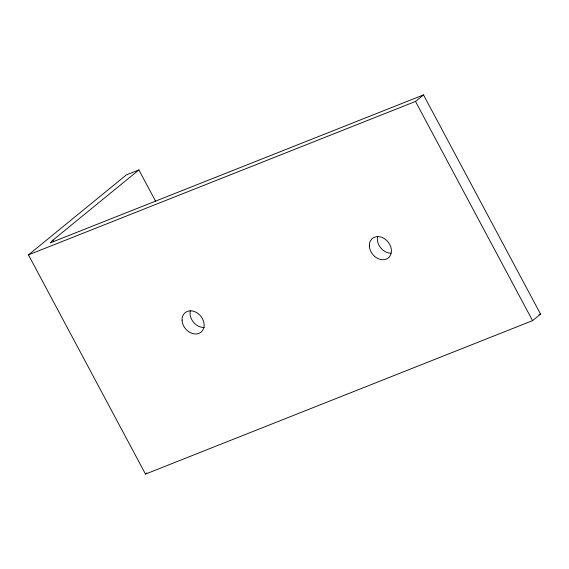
<?xml version="1.0" encoding="UTF-8"?>
<svg xmlns="http://www.w3.org/2000/svg" width="569" height="569" viewBox="0 0 569 569"><rect width="100%" height="100%" fill="white"/><g stroke="black" fill="none" stroke-linecap="round" stroke-linejoin="round"><path stroke-width="0.85" d="M138.886 169.925L52.931 240.139L50.15 242.92L423.507 94.916L540.55 314.116L532.556 320.646L145.493 474.084L28.45 254.884L126.396 174.875L138.886 169.925L155.607 201.234M28.45 254.884L415.512 101.446L423.507 94.916M145.493 474.084L146.866 472.967M538.9 314.771L540.55 314.116M415.512 101.446L532.556 320.646M52.931 240.139L53.763 241.704M390.917 253.212A12.568 9.893 50.8 0 1 377.624 236.512M204.328 327.431A12.568 9.893 50.8 0 1 190.338 310.759M182.066 320.148A12.568 9.893 50.8 0 0 198.951 333.37A12.568 9.893 50.8 0 0 198.282 313.718A12.568 9.893 50.8 0 0 182.066 320.148M369.352 245.9A12.568 9.893 50.8 0 0 386.244 259.13A12.568 9.893 50.8 0 0 385.576 239.471A12.568 9.893 50.8 0 0 369.352 245.9"/></g></svg>
